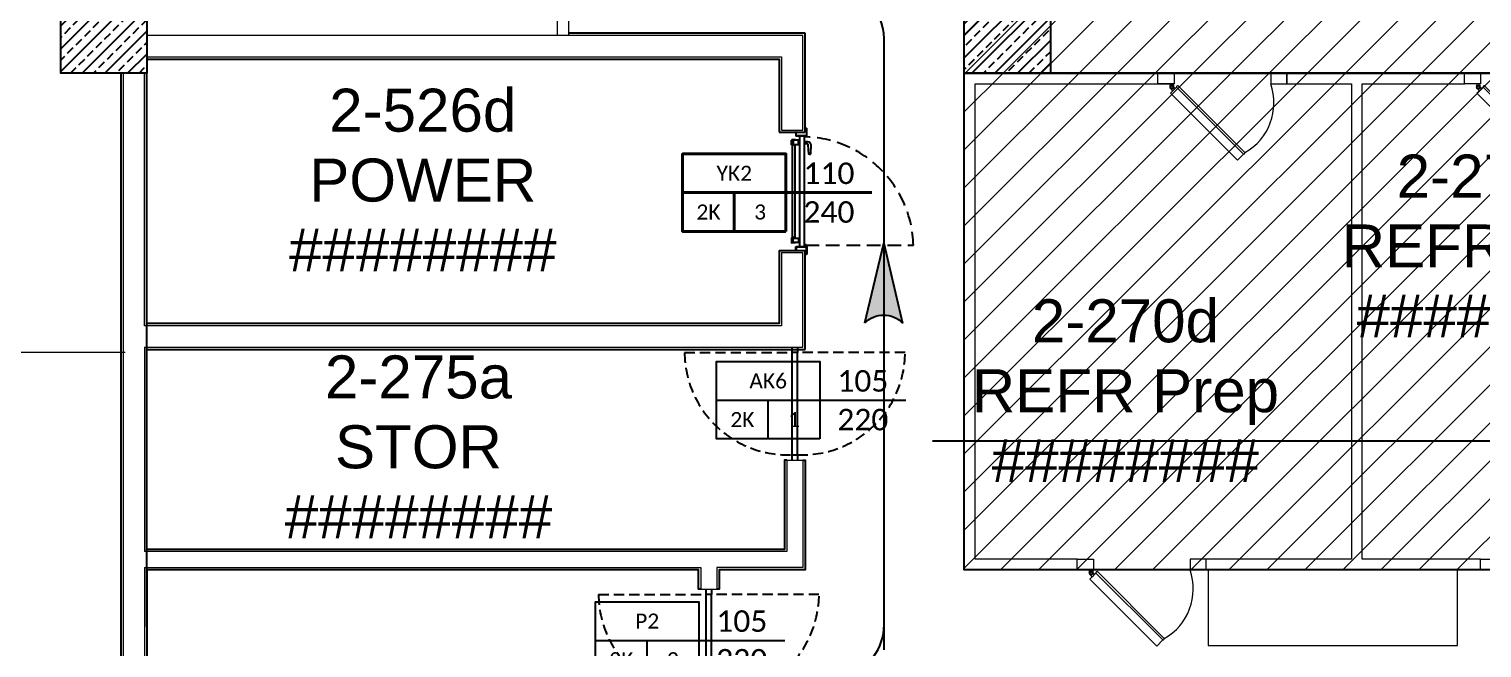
# Model space of a CAD drawing. Header units: centimetres. Extents: x -678439 to 55805, y -426864 to 17948.
# Drawn here: x 47640 to 48991, y 14989 to 15565 of the extents above; entities that cross this region are included whole.
import ezdxf
from ezdxf.enums import TextEntityAlignment as Align

# ---------------------------------------------------------------- set-up
doc = ezdxf.new("R2010")
doc.units = ezdxf.units.CM
doc.header["$LTSCALE"] = 0.01
doc.header["$MEASUREMENT"] = 0
doc.linetypes.add('HIDDEN', pattern=[9.525, 6.35, -3.175])
doc.linetypes.add('HIDDEN2', pattern=[0.1875, 0.125, -0.0625])
doc.layers.get('0').update_dxf_attribs({"lineweight": 0})
doc.layers.add('2', color=8, linetype='Continuous', lineweight=0, plot=False)
for name, color, linetype in [('6', 242, 'Continuous'), ('AG-DOOR', 2, 'Continuous'), ('AG-DOOR-NOTATION-WOODDEN', 60, 'Continuous'), ('AG-DOOR-OPENING', 9, 'HIDDEN'), ('AG-DOOR-POLYETHYLENE', 213, 'Continuous'), ('AG-PLASTER', 73, 'Continuous'), ('V-0_Elevation_015', 103, 'Continuous'), ('V-0_Hatch_Concrete', 252, 'Continuous'), ('V-0_Text_Tr', 7, 'Continuous'), ('V-2_Column', 160, 'Continuous')]:
    doc.layers.add(name, color=color, linetype=linetype)
for name, color, linetype, lineweight in [('AG-DOOR-NOTATION-FIRE', 1, 'Continuous', 40), ('AG-Wall', 4, 'Continuous', 20), ('AG-Wall-Cold Room Panel', 1, 'Continuous', 18), ('AI-040', 2, 'Continuous', 20), ('AI-040 @ 250', 2, 'Continuous', 20), ('SP1-Equipment', 4, 'Continuous', 9)]:
    doc.layers.add(name, color=color, linetype=linetype, lineweight=lineweight)
doc.styles.add('Arial', font='arial.ttf')
doc.styles.add('CALIBRI LIGHT', font='calibril.ttf')

# ---------------------------------------------------------------- blocks, each defined once
blk = doc.blocks.new('150714_ARSA$0$KOLON 80X120')
at = {"layer": 'V-0_Hatch_Concrete'}
h = blk.add_hatch(dxfattribs=at)
h.set_pattern_fill('ANSI33', color=256, scale=60)
h.set_pattern_definition([(45, (-19036.79, -4512.143), (-10.606602, 10.606602), []), (45, (-19026.183, -4512.143), (-10.606602, 10.606602), [7.5, -3.75])])
h.paths.add_polyline_path([(0, 100), (80, 100), (80, 0), (0, 0)])
at = {"layer": 'V-2_Column'}
blk.add_lwpolyline([(0, 100), (80, 100), (80, 0), (0, 0), (0, 100)], dxfattribs=at)
blk = doc.blocks.new('Work table 2500')
at = {"layer": 'SP1-Equipment', "color": 7, "linetype": 'Continuous', "lineweight": 20}
for p, q in [((0, 703), (0, 2)), ((2500, 703), (0, 703)), ((2500, 2), (2500, 703)), ((0, 2), (2500, 2))]:
    blk.add_line(p, q, dxfattribs=at)
blk = doc.blocks.new('A$C10196342')
at = {"layer": 'SP1-Equipment', "color": 7, "linetype": 'Continuous', "lineweight": 20, "xscale": 0.9272099585220522, "yscale": 1.002784469833299, "zscale": 999.9999999999994}
blk.add_blockref('Work table 2500', (-14534, -22125), dxfattribs=at)
blk = doc.blocks.new('*U93')
at = {"style": 'Arial'}
for tag, p in [('NO', (1.676, 0.8)), ('MAHAL', (1.676, -1.8)), ('ALAN', (1.676, -4.4))]:
    blk.add_attdef(tag, text='', height=1.6, dxfattribs=at).set_placement(p, align=Align.MIDDLE_CENTER)
blk = doc.blocks.new('A$C0EC4316B')
at = {"layer": '2'}
blk.add_line((-24600, -19400), (-29505, -19400), dxfattribs=at)
blk = doc.blocks.new('A$C022B2E79')
at = {"layer": 'AG-Wall-Cold Room Panel', "ltscale": 1000}
for points in [[(1.8, 69.8, -0.39805), (1.9, 69.8), (5.2, 66.8), (3, 64.6), (0, 67.8, -0.39805), (0, 68)], [(2.9, 69.6, 0.617768), (3.4, 69.9), (3.5, 71), (0.3, 71), (0.4, 69.9, 0.617768), (0.9, 69.6, -0.364026)], [(0.6, 66.6), (0.4, 69.9, 0.617768), (0.9, 69.6, -0.364026), (2.9, 69.6, 0.617768), (3.4, 69.9), (3.3, 66.6, -0.39805), (3.2, 66.5), (0.7, 66.5, -0.39805)], [(68.5, 5.7, 0.491935), (69.9, 7.1), (7.7, 69.3, 0.499706), (6.3, 67.9)]]:
    blk.add_lwpolyline(points, format="xyb", close=True, dxfattribs=at)
blk.add_lwpolyline([(62.9, 0), (68.5, 5.7), (6.3, 67.9), (0.6, 62.2), (62.9, 0)], dxfattribs=at)
blk.add_circle((1.9, 67.9), 1, dxfattribs=at)
blk.add_circle((1.9, 67.9), 1, dxfattribs=at)
blk.add_arc((43.5, 53.5), 53.4, 299.6259, 19.0898, dxfattribs=at)
blk = doc.blocks.new('*U273')
blk.add_lwpolyline([(1000, -450), (2200, -450), (2200, 450), (1000, 450)], close=True)
for points in [[(2200, 0), (0, 0)], [(1600, -450), (1600, 0)]]:
    blk.add_lwpolyline(points)
at = {"style": 'CALIBRI LIGHT'}
for tag, height, p in [('GENİŞLİK', 250, (500, 225)), ('KAPIKODU', 175, (1600, 225)), ('YÜKSEKLİK', 250, (500, -225)), ('KATTAKI.SAYISI', 175, (1300, -225)), ('BULUNDUGU.KAT', 175, (1900, -225))]:
    blk.add_attdef(tag, text='', height=height, dxfattribs=at).set_placement(p, align=Align.MIDDLE_CENTER)
blk = doc.blocks.new('KAPI-105')
at = {"layer": 'AG-DOOR', "ltscale": 1000}
for p, q in [((-100, 5), (-5, 5)), ((-100, 0), (-5, 0))]:
    blk.add_line(p, q, dxfattribs=at)
for points in [[(-105, 5), (-100, 5), (-100, 0), (-105, 0)], [(0, 0), (-5, 0), (-5, 5), (0, 5)]]:
    blk.add_lwpolyline(points, dxfattribs=at)
at = {"layer": 'AG-DOOR-OPENING', "ltscale": 150}
for p, q in [((-5, 105), (-5, 5)), ((-5, -99.9), (-5, 0))]:
    blk.add_line(p, q, dxfattribs=at)
for centre, start, end in [((-4.3, 9.2), 90.4474, 182.4901), ((-4.3, -4.2), 177.5085, 269.604)]:
    blk.add_arc(centre, 95.8, start, end, dxfattribs=at)
blk = doc.blocks.new('ok')
at = {"layer": '6'}
h = blk.add_hatch(color=256, dxfattribs=at)
edge = h.paths.add_edge_path()
edge.add_ellipse((1571515.97, 116941.68), major_axis=(-7.14, 7.19), ratio=1, start_angle=359.4528, end_angle=450.6895)
edge.add_line((1571508.87, 116934.46), (1571477.92, 116941.82))
edge.add_line((1571477.92, 116941.82), (1571508.9, 116948.94))
for p, q in [((1571477.92, 116941.82), (1571508.9, 116948.94)), ((1571508.87, 116934.46), (1571477.92, 116941.82))]:
    blk.add_line(p, q, dxfattribs=at)
at = {"layer": '6', "extrusion": (0, 0, -1)}
blk.add_ellipse((1571515.97, 116941.68), major_axis=(-7.14, 7.19), ratio=1, start_param=4.700354, end_param=6.292737, dxfattribs=at)
blk = doc.blocks.new('A$C6B6314DF')
at = {"layer": '6'}
blk.add_line((-28.746, -31.164), (-28.746, -25.481), dxfattribs=at)
for centre, start, end in [((-29.246, -25.481), 0, 90), ((-29.246, -30.933), 287.546, 0)]:
    blk.add_arc(centre, 0.5, start, end, dxfattribs=at)
at = {"layer": '6', "extrusion": (0, 0, -1), "xscale": -0.0239999999999418, "yscale": 0.0239999999999418, "zscale": -0.0239999999999418, "rotation": 90}
blk.add_blockref('ok', (2835.35, 37688.089), dxfattribs=at)
blk = doc.blocks.new('A$C32196F0F')
at = {"linetype": 'HIDDEN2'}
for p, q in [((108.7, 11.6), (108.7, 14.1)), ((109.9, 12.8), (107.4, 12.8))]:
    blk.add_line(p, q, dxfattribs=at)
at = {"color": 122}
for p, q in [((11, 3.5), (10.5, 3.5)), ((10.5, 3.5), (10.5, 0.3)), ((15.2, 0), (10.8, 0)), ((11, 6.5), (11, 7.5)), ((15, 6.5), (15, 7.5)), ((15.5, 3.5), (15, 3.5)), ((15.5, 3.5), (15.5, 0.3)), ((15.5, 3), (101.5, 3)), ((15.5, 0.5), (101.5, 0.5)), ((101.5, 3.5), (102, 3.5)), ((101.5, 3.5), (101.5, 0.3)), ((101.8, 0), (106.2, 0)), ((102, 6.5), (102, 7.5)), ((106, 6.5), (106, 7.5)), ((106, 3.5), (106.5, 3.5)), ((106.5, 3.5), (106.5, 0.3))]:
    blk.add_line(p, q, dxfattribs=at)
for points in [[(7, 4.3), (7, 13.8, 0.414214), (6.8, 14), (0.2, 14, 0.414214), (0, 13.8), (0, 12.5), (0.1, 12.5), (0.1, 13.8, -0.414214), (0.2, 13.9), (6.8, 13.9, -0.414214), (6.8, 13.8), (6.8, 4.3), (6.8, 4.3, -0.414214), (6.7, 4.2), (3.5, 4.2), (3.5, 4.2), (3.5, 4), (6.7, 4, 0.414214), (7, 4.3)], [(110, 4.3), (110, 13.8, -0.414214), (110.2, 14), (116.8, 14, -0.414214), (117, 13.8), (117, 12.5), (116.8, 12.5), (116.8, 13.8, 0.414214), (116.8, 13.9), (110.2, 13.9, 0.414214), (110.1, 13.8), (110.1, 4.3), (110.1, 4.3, 0.414214), (110.3, 4.2), (113.5, 4.2), (113.5, 4.2), (113.5, 4), (110.3, 4, -0.414214), (110, 4.3)]]:
    blk.add_lwpolyline(points, format="xyb", dxfattribs=at)
at = {"color": 253}
blk.add_lwpolyline([(12.2, 12), (12.2, 14.9, -0.414214), (15.2, 17.9), (23.7, 17.4, -0.502224), (24.2, 16.7), (23.9, 15.9), (23.9, 15.9), (15.2, 15.4, 0.414214), (14.2, 14.4), (14.2, 12)], format="xyb", dxfattribs=at)
blk.add_lwpolyline([(110, 7.5), (7, 7.5), (7, 11.5), (110, 11.5)], close=True)
at = {"color": 122}
for points in [[(15, 6.5), (11, 6.5), (11, 1.5), (15, 1.5)], [(102, 6.5), (106, 6.5), (106, 1.5), (102, 1.5)]]:
    blk.add_lwpolyline(points, close=True, dxfattribs=at)
at = {"linetype": 'HIDDEN2'}
for radius in [0.75, 0.5]:
    blk.add_circle((108.7, 12.8), radius, dxfattribs=at)
at = {"color": 122}
for centre, start, end in [((10.8, 0.3), 180, 270), ((15.2, 0.3), 270, 360), ((101.8, 0.3), 180, 270), ((106.2, 0.3), 270, 360)]:
    blk.add_arc(centre, 0.3, start, end, dxfattribs=at)
at = {"layer": 'AG-DOOR-OPENING', "color": 9, "linetype": 'HIDDEN', "ltscale": 200}
blk.add_line((108.7, 12.8), (108.7, 113.2), dxfattribs=at)
blk.add_arc((111.2, 9.8), 103.4, 91.3869, 179.1783, dxfattribs=at)

msp = doc.modelspace()

# ---------------------------------------------------------------- linework, layer by layer
at = {"layer": 'AG-PLASTER'}
msp.add_line((48361.7, 15560.9), (48141.7, 15560.9), dxfattribs=at)
for points in [[(47749.7, 15536.9), (48337.7, 15536.9), (48337.7, 15468.9)], [(47725.7, 15523.9), (47725.7, 14783.9)], [(48337.7, 15358.9), (48337.7, 15290.9), (47749.7, 15290.9), (47749.7, 15523.9)], [(48359.7, 15163.9), (48361.7, 15163.9), (48361.7, 15061.9), (48281.7, 15061.9), (48281.7, 15043.9), (48279.7, 15043.9)]]:
    msp.add_lwpolyline(points, dxfattribs=at)
at = {"layer": 'AG-Wall'}
for p, q in [((48359.7, 15558.9), (47749.7, 15558.9)), ((48359.7, 15470.9), (48359.7, 15558.9)), ((48359.7, 15268.9), (48359.7, 15356.9)), ((48344.7, 15163.9), (48359.7, 15163.9))]:
    msp.add_line(p, q, dxfattribs=at)
at = {"layer": 'AG-Wall', "ltscale": 1000, "transparency": 33554687}
for p, q in [((47747.7, 15268.9), (47747.7, 15078.9)), ((47747.7, 15063.9), (47747.7, 14783.9))]:
    msp.add_line(p, q, dxfattribs=at)
at = {"layer": 'AG-Wall'}
for points in [[(47749.7, 15538.9), (48339.7, 15538.9), (48339.7, 15470.9)], [(48339.7, 15356.9), (48339.7, 15288.9), (47747.7, 15288.9), (47747.7, 15523.9)], [(47747.7, 15268.9), (48359.7, 15268.9)], [(48344.7, 15163.9), (48344.7, 15078.9), (47747.7, 15078.9)], [(48359.7, 15163.9), (48359.7, 15063.9), (48279.7, 15063.9), (48279.7, 15043.9)], [(47747.7, 15063.9), (48264.7, 15063.9), (48264.7, 15043.9)]]:
    msp.add_lwpolyline(points, dxfattribs=at)
at = {"layer": 'AG-Wall', "ltscale": 1000, "transparency": 33554687}
msp.add_lwpolyline([(47727.7, 15523.9), (47727.7, 14783.9)], dxfattribs=at)
at = {"layer": 'AG-Wall-Cold Room Panel', "ltscale": 1000}
msp.add_line((48704.7, 15523.9), (48589.7, 15523.9), dxfattribs=at)
for points in [[(48614.7, 15061.9), (48509.7, 15061.9), (48509.7, 15523.9)], [(48809.7, 15523.9), (48809.7, 15513.9), (48869.7, 15513.9), (48869.7, 15071.9), (48734.7, 15071.9)], [(48974.7, 15523.9), (48809.7, 15523.9)], [(48614.7, 15071.9), (48519.7, 15071.9), (48519.7, 15513.9), (48704.7, 15513.9)], [(48989.7, 15071.9), (48879.7, 15071.9), (48879.7, 15513.9), (48974.7, 15513.9)], [(48989.7, 15061.9), (48734.7, 15061.9)]]:
    msp.add_lwpolyline(points, dxfattribs=at)
at = {"layer": 'AI-040', "color": 2, "linetype": 'HIDDEN', "lineweight": -2, "ltscale": 2000, "transparency": 33554610}
msp.add_lwpolyline([(50281.7, 13103.9), (47749.7, 13103.9), (47749.7, 16223.9)], dxfattribs=at)

# ---------------------------------------------------------------- block references
at = {"layer": '2', "xscale": 0.1, "yscale": 0.1, "zscale": 0.1}
msp.add_blockref('A$C0EC4316B', (50189.7, 17203.9), dxfattribs=at)
at = {"layer": 'V-2_Column'}
for p in [(47669.7, 15523.9), (48509.7, 15523.9)]:
    msp.add_blockref('150714_ARSA$0$KOLON 80X120', p, dxfattribs=at)

# ---------------------------------------------------------------- next in the draw order: block references
at = {"layer": 'SP1-Equipment', "xscale": 0.1, "yscale": 0.1, "zscale": 0.1}
msp.add_blockref('A$C10196342', (50189.8, 17203.9), dxfattribs=at)

# ---------------------------------------------------------------- next in the draw order: hatches: boundary and pattern name
h = msp.add_hatch()
h.set_pattern_fill('ANSI31', color=4, scale=200)
h.paths.add_polyline_path([(48509.7, 16043.9), (50051.7, 16043.9), (50051.7, 15523.9), (48509.7, 15523.9)])
h = msp.add_hatch()
h.set_pattern_fill('ANSI31', color=1, scale=200)
h.paths.add_polyline_path([(48509.7, 15523.9), (49697.7, 15523.9), (49697.7, 15061.9), (48509.7, 15061.9)])

# ---------------------------------------------------------------- next in the draw order: linework, layer by layer
at = {"layer": 'AG-PLASTER'}
for p, q in [((48361.7, 15468.9), (48361.7, 15560.9)), ((48337.7, 15468.9), (48361.7, 15468.9)), ((48337.7, 15358.9), (48361.7, 15358.9)), ((48361.7, 15266.9), (48361.7, 15358.9))]:
    msp.add_line(p, q, dxfattribs=at)
for points in [[(48344.7, 15163.9), (48342.7, 15163.9), (48342.7, 15080.9), (47749.7, 15080.9), (47749.7, 15266.9), (48361.7, 15266.9)], [(48264.7, 15043.9), (48262.7, 15043.9), (48262.7, 15061.9), (47749.7, 15061.9), (47749.7, 14783.9)]]:
    msp.add_lwpolyline(points, dxfattribs=at)
at = {"layer": 'AG-Wall'}
for p, q in [((48339.7, 15470.9), (48359.7, 15470.9)), ((48339.7, 15356.9), (48359.7, 15356.9)), ((48264.7, 15043.9), (48279.7, 15043.9))]:
    msp.add_line(p, q, dxfattribs=at)
at = {"layer": 'AG-Wall-Cold Room Panel', "ltscale": 1000}
for points in [[(48131.7, 15558.9), (48131.7, 15573.9), (48141.7, 15573.9), (48141.7, 15558.9)], [(48689.7, 15523.9), (48704.7, 15523.9), (48704.7, 15513.9), (48689.7, 15513.9)], [(48809.7, 15523.9), (48794.7, 15523.9), (48794.7, 15513.9), (48809.7, 15513.9)], [(48974.7, 15523.9), (48989.7, 15523.9), (48989.7, 15513.9), (48974.7, 15513.9)], [(48614.7, 15071.9), (48629.7, 15071.9), (48629.7, 15061.9), (48614.7, 15061.9)], [(48734.7, 15071.9), (48719.7, 15071.9), (48719.7, 15061.9), (48734.7, 15061.9)], [(48989.7, 15071.9), (49004.7, 15071.9), (49004.7, 15061.9), (48989.7, 15061.9)]]:
    msp.add_lwpolyline(points, close=True, dxfattribs=at)
at = {"layer": 'V-0_Elevation_015'}
for points in [[(48509.7, 16043.9), (50051.7, 16043.9), (50051.7, 15523.9), (48509.7, 15523.9)], [(48509.7, 15523.9), (49697.7, 15523.9), (49697.7, 15061.9), (48509.7, 15061.9)]]:
    msp.add_lwpolyline(points, close=True, dxfattribs=at)
at = {"layer": 'V-0_Text_Tr'}
msp.add_line((48480.2, 15182), (50900.6, 15182), dxfattribs=at)

# ---------------------------------------------------------------- next in the draw order: block references
at = {"rotation": 90}
for p in [(48354.7, 15268.9), (48274.7, 15043.9)]:
    msp.add_blockref('KAPI-105', p, dxfattribs=at)
at = {"layer": '6', "xscale": 100, "yscale": 100, "zscale": 100}
msp.add_blockref('A$C6B6314DF', (51309.7, 18103.9), dxfattribs=at)
at = {"layer": 'AG-DOOR', "rotation": 270}
msp.add_blockref('A$C32196F0F', (48349.2, 15472.4), dxfattribs=at)
at = {"layer": 'AG-DOOR-NOTATION-FIRE', "ltscale": 0.3}
ref = msp.add_blockref('*U273', (48423.9, 15412.7), dxfattribs=dict(at, xscale=-0.08000000000000002, yscale=0.08000000000000002, zscale=0.08000000000000002))
ref.add_attrib('BULUNDUGU.KAT', '2K', dxfattribs={"layer": '0', "height": 14, "style": 'CALIBRI LIGHT'}).set_placement((48271.9, 15394.7), align=Align.MIDDLE_CENTER)
ref.add_attrib('KATTAKI.SAYISI', '3', dxfattribs={"layer": '0', "height": 14, "style": 'CALIBRI LIGHT'}).set_placement((48319.9, 15394.7), align=Align.MIDDLE_CENTER)
ref.add_attrib('KAPIKODU', 'YK2', dxfattribs={"layer": '0', "height": 14, "style": 'CALIBRI LIGHT'}).set_placement((48295.9, 15430.7), align=Align.MIDDLE_CENTER)
ref.add_attrib('YÜKSEKLİK', '240', dxfattribs={"layer": '0', "height": 20, "style": 'CALIBRI LIGHT'}).set_placement((48383.9, 15394.7), align=Align.MIDDLE_CENTER)
ref.add_attrib('GENİŞLİK', '110', dxfattribs={"layer": '0', "height": 20, "style": 'CALIBRI LIGHT'}).set_placement((48383.9, 15430.7), align=Align.MIDDLE_CENTER)
at = {"layer": 'AG-DOOR-NOTATION-WOODDEN', "ltscale": 0.3}
ref = msp.add_blockref('*U273', (48455.4, 15219.6), dxfattribs=dict(at, xscale=-0.08000000000000002, yscale=0.08000000000000002, zscale=0.08000000000000002))
ref.add_attrib('BULUNDUGU.KAT', '2K', dxfattribs={"layer": '0', "height": 14, "style": 'CALIBRI LIGHT'}).set_placement((48303.4, 15201.6), align=Align.MIDDLE_CENTER)
ref.add_attrib('KATTAKI.SAYISI', '1', dxfattribs={"layer": '0', "height": 14, "style": 'CALIBRI LIGHT'}).set_placement((48351.4, 15201.6), align=Align.MIDDLE_CENTER)
ref.add_attrib('KAPIKODU', 'AK6', dxfattribs={"layer": '0', "height": 14, "style": 'CALIBRI LIGHT'}).set_placement((48327.4, 15237.6), align=Align.MIDDLE_CENTER)
ref.add_attrib('YÜKSEKLİK', '220', dxfattribs={"layer": '0', "height": 20, "style": 'CALIBRI LIGHT'}).set_placement((48415.4, 15201.6), align=Align.MIDDLE_CENTER)
ref.add_attrib('GENİŞLİK', '105', dxfattribs={"layer": '0', "height": 20, "style": 'CALIBRI LIGHT'}).set_placement((48415.4, 15237.6), align=Align.MIDDLE_CENTER)
at = {"layer": 'AG-DOOR-POLYETHYLENE'}
ref = msp.add_blockref('*U273', (48342.9, 14996.2), dxfattribs=dict(at, xscale=-0.08000000000000002, yscale=0.08000000000000002, zscale=0.08000000000000002))
ref.add_attrib('BULUNDUGU.KAT', '2K', dxfattribs={"layer": '0', "height": 14, "style": 'CALIBRI LIGHT'}).set_placement((48190.9, 14978.2), align=Align.MIDDLE_CENTER)
ref.add_attrib('KATTAKI.SAYISI', '2', dxfattribs={"layer": '0', "height": 14, "style": 'CALIBRI LIGHT'}).set_placement((48238.9, 14978.2), align=Align.MIDDLE_CENTER)
ref.add_attrib('KAPIKODU', 'P2', dxfattribs={"layer": '0', "height": 14, "style": 'CALIBRI LIGHT'}).set_placement((48214.9, 15014.2), align=Align.MIDDLE_CENTER)
ref.add_attrib('YÜKSEKLİK', '220', dxfattribs={"layer": '0', "height": 20, "style": 'CALIBRI LIGHT'}).set_placement((48302.9, 14978.2), align=Align.MIDDLE_CENTER)
ref.add_attrib('GENİŞLİK', '105', dxfattribs={"layer": '0', "height": 20, "style": 'CALIBRI LIGHT'}).set_placement((48302.9, 15014.2), align=Align.MIDDLE_CENTER)
at = {"layer": 'AG-Wall-Cold Room Panel', "ltscale": 1000}
for p in [(48700.7, 15442.9), (48985.7, 15442.9), (48625.7, 14990.9)]:
    msp.add_blockref('A$C022B2E79', p, dxfattribs=at)
at = {"layer": 'AI-040 @ 250', "color": 2, "linetype": 'Continuous', "lineweight": -2, "transparency": 33554610, "xscale": 25, "yscale": 25, "zscale": 25}
for p, values in [((47964.4, 15469.4), {'ALAN': '########', 'MAHAL': 'POWER', 'NO': '2-526d'}), ((48956.8, 15408.1), {'ALAN': '########', 'MAHAL': 'REFR-Fish', 'NO': '2-270e'}), ((48617.6, 15273.5), {'ALAN': '########', 'MAHAL': 'REFR Prep', 'NO': '2-270d'}), ((47960.4, 15221.3), {'ALAN': '########', 'MAHAL': 'STOR', 'NO': '2-275a'})]:
    msp.add_blockref('*U93', p, dxfattribs=at).add_auto_attribs(values)

doc.saveas('drawing.dxf')
